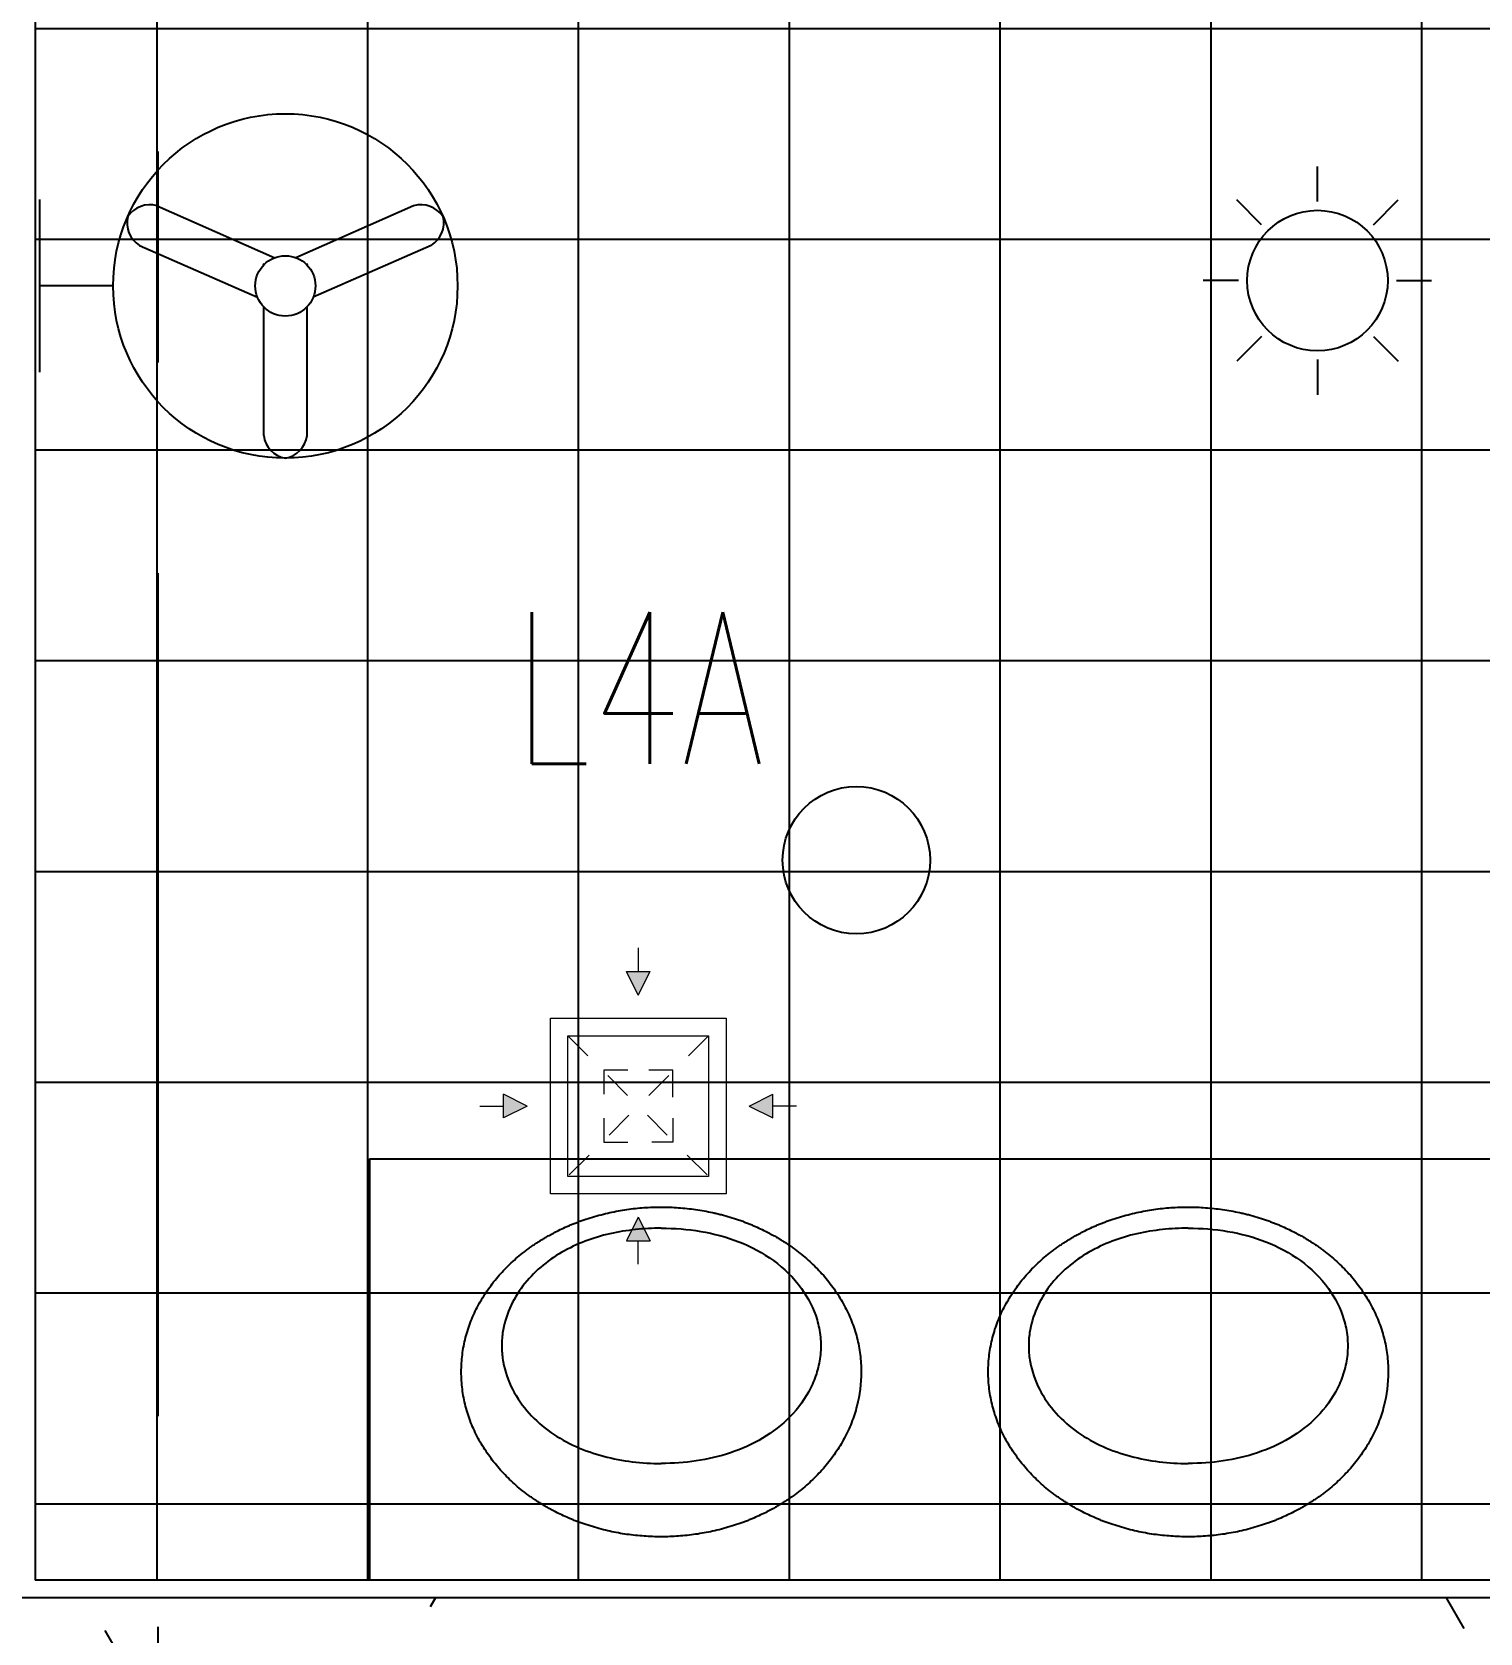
# Model space of a CAD drawing. Header units: millimetres. Extents: x -92759 to 184353, y -15225 to 86714.
# Drawn here: x 85322 to 87382, y 41491 to 43770 of the extents above; entities that cross this region are included whole.
import ezdxf

# ---------------------------------------------------------------- set-up
doc = ezdxf.new("R2010")
doc.units = ezdxf.units.MM
doc.linetypes.add('Aligning Line', pattern=[3.2004, 1.6002, -1.6002])
doc.linetypes.add('IDA - Grid Line', pattern=[2100, 1200, -300, 300, -300])
for name, color, linetype in [('0-1', 9, 'Continuous'), ('0-L4A', 1, 'Continuous'), ('A-_FLORPATT_H-1', 9, 'Continuous'), ('A-_WALL----_E', 8, 'Continuous'), ('A-_WALL----_H-1', 9, 'Continuous'), ('A-_WALLPRTN_E', 8, 'Continuous'), ('E-legend', 1, 'Continuous'), ('M-_SANIFIXR_E', 9, 'Continuous')]:
    doc.layers.add(name, color=color, linetype=linetype)
for name, color, linetype, true_color in [('A-_DETA----_ED-2', 1, 'Continuous', 0xff0000), ('E-_FIREALAM_E-1', 1, 'Continuous', 0xff0000), ('S-_ANOTGRID_E-1', 9, 'IDA - Grid Line', 0x808080)]:
    doc.layers.add(name, color=color, linetype=linetype, true_color=true_color)
doc.layers.add('M-ACMV_EAG', color=7, linetype='Continuous', lineweight=25, true_color=0x999900)
doc.layers.add('M-ACMV_FCU-1', color=86, linetype='Continuous', lineweight=9)
doc.styles.add('Simplex', font='simplex_.ttf', dxfattribs={"width": 0.7, "height": 450})

# ---------------------------------------------------------------- blocks, each defined once
blk = doc.blocks.new('IDA - Strobe Light - IDA - Strobe Light-8826107-BLK8_RHH_2ND STOREY PLAN')
at = {"layer": 'A-_DETA----_ED-2'}
for p, q in [((0, 312.5), (0, 362.5)), ((-79.5, 279.5), (-114.9, 314.9)), ((79.5, 279.5), (114.9, 314.9)), ((-112.5, 200), (-162.5, 200)), ((112.5, 200), (162.5, 200)), ((-79.5, 120.5), (-114.9, 85.1)), ((79.5, 120.5), (114.9, 85.1)), ((0, 87.5), (0, 37.5))]:
    blk.add_line(p, q, dxfattribs=at)
blk.add_circle((0, 200), 100, dxfattribs=at)
blk = doc.blocks.new('A$C3019c3af')
at = {"layer": 'A-_FLORPATT_H-1'}
h = blk.add_hatch(dxfattribs=at)
h.set_pattern_fill('FP_20', color=256, style=0, pattern_type=2)
h.set_pattern_definition([(0, (4499.36, 12875), (0, 300), []), (90, (4499.36, 12875), (-300, 2e-14), [])])
h.paths.add_polyline_path([(2625, 8825), (5425, 8825), (5425, 9725), (5575, 9725), (5575, 8825), (7375, 8825), (7375, 11875), (7175, 11875), (7175, 12525), (7375, 12525), (7375, 12875), (4525, 12875), (4525, 11075), (4375, 11075), (4375, 12875), (3252, 12875), (3252, 11839), (3207, 11839), (3207, 12875), (2625, 12875), (2626, 12525), (3125, 12525), (3125, 11875), (2625, 11875), (2625, 8842.8)])
at = {"layer": 'A-_WALL----_H-1'}
h = blk.add_hatch(dxfattribs=at)
h.set_pattern_fill('FP_8', color=256, style=0, pattern_type=2)
h.set_pattern_definition([(0, (-11670.95, 40338.29), (609.6, 152.4), [50.292, -406.908, 50.292, -406.908, -2438.4]), (0, (-11670.95, 40338.29), (609.6, 152.4), [-914.4, 50.292, -864.108, 50.292, -406.908, -1066.8]), (0, (-11670.95, 40338.29), (609.6, 152.4), [-2286, 50.292, -254.508, 50.292, -711.708]), (120, (-11442.35, 40414.49), (-436.7823, 451.7291), [50.292, -406.908, 50.292, -406.908, -2438.4]), (120, (-11442.35, 40414.49), (-436.7823, 451.7291), [-914.4, 50.292, -864.108, 50.292, -406.908, -1066.8]), (120, (-11442.35, 40414.49), (-436.7823, 451.7291), [-2286, 50.292, -254.508, 50.292, -711.708]), (240, (-11366.15, 40719.29), (-172.8177, -604.1291), [50.292, -406.908, 50.292, -406.908, -2438.4]), (240, (-11366.15, 40719.29), (-172.8177, -604.1291), [-914.4, 50.292, -864.108, 50.292, -406.908, -1066.8]), (240, (-11366.15, 40719.29), (-172.8177, -604.1291), [-2286, 50.292, -254.508, 50.292, -711.708])])
h.paths.add_polyline_path([(7400, 8700), (7400, 8800), (2600, 8800), (2600, 8700), (7375, 8700)])
at = {"layer": 'A-_WALL----_E'}
blk.add_line((5450, 8800), (2600, 8800), dxfattribs=at)
at = {"layer": 'A-_WALLPRTN_E'}
for p in [(2625, 11875), (5425, 8825)]:
    blk.add_line(p, (2625, 8825), dxfattribs=at)
at = {"layer": 'M-_SANIFIXR_E'}
for p, q in [((3101, 9425), (3101, 8825)), ((3101, 9425), (5425, 9425)), ((5425, 8825), (3101, 8825))]:
    blk.add_line(p, q, dxfattribs=at)
for points, knots in [([(3231.4, 9121.6), (3231.4, 9129.8), (3232.4, 9146.2), (3237.1, 9170.6), (3244.7, 9194), (3255.1, 9216.4), (3268, 9237.5), (3280.5, 9253.8), (3291.5, 9266), (3300.1, 9274.7), (3309.2, 9283), (3317.1, 9289.6), (3323.6, 9294.6), (3328.7, 9298.3), (3332.9, 9301.3), (3336.2, 9303.6), (3338.7, 9305.2), (3341.1, 9306.8), (3344, 9308.6), (3347.4, 9310.7), (3351.2, 9313), (3354.9, 9315.1), (3358.1, 9316.9), (3361.7, 9318.8), (3367, 9321.6), (3374.4, 9325.3), (3382.6, 9329), (3389.4, 9331.8), (3394.7, 9333.9), (3400.1, 9336), (3407.8, 9338.7), (3417.9, 9342), (3430.5, 9345.5), (3442.9, 9348.5), (3455, 9350.9), (3467.1, 9352.9), (3479.2, 9354.4), (3495.5, 9355.9), (3516, 9356.6), (3540.6, 9355.7), (3560.9, 9353.5), (3577.1, 9350.9), (3587.1, 9348.9), (3595.3, 9347), (3603.7, 9345), (3614.1, 9342), (3624.3, 9338.7), (3632, 9336), (3637.4, 9333.9), (3642.6, 9331.8), (3649.5, 9329), (3657.6, 9325.3), (3665, 9321.6), (3670.3, 9318.9), (3674, 9316.9), (3677.2, 9315.1), (3680.8, 9313), (3684.7, 9310.7), (3688.1, 9308.6), (3691, 9306.8), (3693.3, 9305.2), (3695.8, 9303.6), (3699.2, 9301.3), (3703.4, 9298.3), (3708.4, 9294.6), (3714.9, 9289.6), (3722.8, 9283), (3731.9, 9274.7), (3740.6, 9266), (3751.6, 9253.8), (3764.1, 9237.5), (3776.9, 9216.5), (3787.3, 9194), (3795, 9170.6), (3799.6, 9146.3), (3800.7, 9129.8), (3800.7, 9121.6)], [-1, -1, -1, -1, -0.962963, -0.925926, -0.888889, -0.851852, -0.814815, -0.777778, -0.759259, -0.740741, -0.722222, -0.703704, -0.694444, -0.685185, -0.675926, -0.671296, -0.666667, -0.662037, -0.657407, -0.648148, -0.638889, -0.634259, -0.62963, -0.625, -0.62037, -0.611111, -0.601852, -0.597222, -0.592593, -0.587963, -0.583333, -0.574074, -0.564815, -0.555556, -0.546296, -0.537037, -0.527778, -0.518519, -0.5, -0.481481, -0.462963, -0.453704, -0.444444, -0.439815, -0.435185, -0.425926, -0.416667, -0.412037, -0.407407, -0.402778, -0.398148, -0.388889, -0.37963, -0.375, -0.37037, -0.365741, -0.361111, -0.351852, -0.342593, -0.337963, -0.333333, -0.328704, -0.324074, -0.314815, -0.305556, -0.296296, -0.277778, -0.259259, -0.240741, -0.222222, -0.185185, -0.148148, -0.111111, -0.074074, -0.037037, 0, 0, 0, 0]), ([(3981.4, 9121.6), (3981.4, 9129.8), (3982.4, 9146.2), (3987.1, 9170.6), (3994.7, 9194), (4005.1, 9216.4), (4018, 9237.5), (4030.5, 9253.8), (4041.5, 9266), (4050.1, 9274.7), (4059.2, 9283), (4067.1, 9289.6), (4073.6, 9294.6), (4078.7, 9298.3), (4082.9, 9301.3), (4086.2, 9303.6), (4088.7, 9305.2), (4091.1, 9306.8), (4094, 9308.6), (4097.4, 9310.7), (4101.2, 9313), (4104.9, 9315.1), (4108.1, 9316.9), (4111.7, 9318.8), (4117, 9321.6), (4124.4, 9325.3), (4132.6, 9329), (4139.4, 9331.8), (4144.7, 9333.9), (4150.1, 9336), (4157.8, 9338.7), (4167.9, 9342), (4180.5, 9345.5), (4192.9, 9348.5), (4205, 9350.9), (4217.1, 9352.9), (4229.2, 9354.4), (4245.5, 9355.9), (4266, 9356.6), (4290.6, 9355.7), (4310.9, 9353.5), (4327.1, 9350.9), (4337.1, 9348.9), (4345.3, 9347), (4353.7, 9345), (4364.1, 9342), (4374.3, 9338.7), (4382, 9336), (4387.4, 9333.9), (4392.6, 9331.8), (4399.5, 9329), (4407.6, 9325.3), (4415, 9321.6), (4420.3, 9318.9), (4424, 9316.9), (4427.2, 9315.1), (4430.8, 9313), (4434.7, 9310.7), (4438.1, 9308.6), (4441, 9306.8), (4443.3, 9305.2), (4445.8, 9303.6), (4449.2, 9301.3), (4453.4, 9298.3), (4458.4, 9294.6), (4464.9, 9289.6), (4472.8, 9283), (4481.9, 9274.7), (4490.6, 9266), (4501.6, 9253.8), (4514.1, 9237.5), (4526.9, 9216.5), (4537.3, 9194), (4545, 9170.6), (4549.6, 9146.3), (4550.7, 9129.8), (4550.7, 9121.6)], [-1, -1, -1, -1, -0.962963, -0.925926, -0.888889, -0.851852, -0.814815, -0.777778, -0.759259, -0.740741, -0.722222, -0.703704, -0.694444, -0.685185, -0.675926, -0.671296, -0.666667, -0.662037, -0.657407, -0.648148, -0.638889, -0.634259, -0.62963, -0.625, -0.62037, -0.611111, -0.601852, -0.597222, -0.592593, -0.587963, -0.583333, -0.574074, -0.564815, -0.555556, -0.546296, -0.537037, -0.527778, -0.518519, -0.5, -0.481481, -0.462963, -0.453704, -0.444444, -0.439815, -0.435185, -0.425926, -0.416667, -0.412037, -0.407407, -0.402778, -0.398148, -0.388889, -0.37963, -0.375, -0.37037, -0.365741, -0.361111, -0.351852, -0.342593, -0.337963, -0.333333, -0.328704, -0.324074, -0.314815, -0.305556, -0.296296, -0.277778, -0.259259, -0.240741, -0.222222, -0.185185, -0.148148, -0.111111, -0.074074, -0.037037, 0, 0, 0, 0]), ([(3516, 9326.2), (3503.8, 9326.2), (3479.2, 9324.9), (3442.8, 9319), (3407.4, 9308.5), (3374, 9292.8), (3343.7, 9271.6), (3318.1, 9244.9), (3299, 9213.1), (3290.1, 9182.6), (3288.4, 9156.5), (3291.2, 9128.9), (3302.7, 9096), (3326.7, 9061.8), (3358.2, 9034.4), (3394.5, 9014.2), (3433.8, 9000.6), (3474.6, 8993), (3502.2, 8991.3), (3516, 8991.3)], [0, 0, 0, 0, 0.058824, 0.117647, 0.176471, 0.235294, 0.294118, 0.352941, 0.411765, 0.470588, 0.503676, 0.536765, 0.602941, 0.669118, 0.735294, 0.801471, 0.867647, 0.933824, 1, 1, 1, 1]), ([(3516, 9326.2), (3534.8, 9326.2), (3572.4, 9323.3), (3627.1, 9308.9), (3677.3, 9282.3), (3716.7, 9243.9), (3736.8, 9204.3), (3743.3, 9171.4), (3743.3, 9146.2), (3738.4, 9121.5), (3726, 9090.4), (3701.1, 9056.3), (3661.1, 9025.5), (3615.1, 9005), (3566.1, 8993.7), (3532.7, 8991.3), (3516, 8991.3)], [-1, -1, -1, -1, -0.91, -0.82, -0.73, -0.64, -0.56, -0.52, -0.48, -0.44, -0.4, -0.32, -0.24, -0.16, -0.08, 0, 0, 0, 0]), ([(4266, 9326.2), (4253.8, 9326.2), (4229.2, 9324.9), (4192.8, 9319), (4157.4, 9308.5), (4124, 9292.8), (4093.7, 9271.6), (4068.1, 9244.9), (4049, 9213.1), (4040.1, 9182.6), (4038.4, 9156.5), (4041.2, 9128.9), (4052.7, 9096), (4076.7, 9061.8), (4108.2, 9034.4), (4144.5, 9014.2), (4183.8, 9000.6), (4224.6, 8993), (4252.2, 8991.3), (4266, 8991.3)], [0, 0, 0, 0, 0.058824, 0.117647, 0.176471, 0.235294, 0.294118, 0.352941, 0.411765, 0.470588, 0.503676, 0.536765, 0.602941, 0.669118, 0.735294, 0.801471, 0.867647, 0.933824, 1, 1, 1, 1]), ([(4266, 9326.2), (4284.8, 9326.2), (4322.4, 9323.3), (4377.1, 9308.9), (4427.3, 9282.3), (4466.7, 9243.9), (4486.8, 9204.3), (4493.3, 9171.4), (4493.3, 9146.2), (4488.4, 9121.5), (4476, 9090.4), (4451.1, 9056.3), (4411.1, 9025.5), (4365.1, 9005), (4316.1, 8993.7), (4282.7, 8991.3), (4266, 8991.3)], [-1, -1, -1, -1, -0.91, -0.82, -0.73, -0.64, -0.56, -0.52, -0.48, -0.44, -0.4, -0.32, -0.24, -0.16, -0.08, 0, 0, 0, 0]), ([(3800.7, 9121.6), (3800.7, 9105.2), (3797.5, 9080.5), (3787.3, 9049.2), (3777, 9026.8), (3764.1, 9005.8), (3751.6, 8989.5), (3740.6, 8977.3), (3731.9, 8968.5), (3722.8, 8960.2), (3714.9, 8953.7), (3708.4, 8948.6), (3703.4, 8944.9), (3699.2, 8942), (3695.8, 8939.7), (3693.3, 8938), (3691, 8936.5), (3688.1, 8934.7), (3684.7, 8932.6), (3680.9, 8930.3), (3677.2, 8928.2), (3674, 8926.4), (3670.3, 8924.4), (3665, 8921.6), (3657.6, 8918), (3649.5, 8914.3), (3642.6, 8911.4), (3637.4, 8909.3), (3632, 8907.3), (3624.3, 8904.6), (3614.2, 8901.3), (3601.5, 8897.7), (3589.1, 8894.8), (3577.1, 8892.4), (3560.9, 8889.7), (3540.6, 8887.6), (3516, 8886.7), (3491.4, 8887.6), (3471.2, 8889.7), (3455, 8892.3), (3442.9, 8894.8), (3430.5, 8897.7), (3417.9, 8901.3), (3407.8, 8904.6), (3400.1, 8907.3), (3394.7, 8909.3), (3389.4, 8911.4), (3382.6, 8914.3), (3374.4, 8918), (3367, 8921.6), (3361.7, 8924.4), (3358.1, 8926.4), (3354.9, 8928.2), (3351.2, 8930.3), (3347.4, 8932.6), (3344, 8934.7), (3341.1, 8936.5), (3338.7, 8938), (3336.2, 8939.7), (3332.9, 8942), (3328.7, 8944.9), (3323.6, 8948.6), (3317.1, 8953.7), (3309.2, 8960.2), (3300.1, 8968.5), (3291.5, 8977.3), (3280.5, 8989.5), (3268, 9005.8), (3255.1, 9026.8), (3244.7, 9049.2), (3237.1, 9072.7), (3232.4, 9097), (3231.4, 9113.4), (3231.4, 9121.6)], [-1, -1, -1, -1, -0.925926, -0.888889, -0.851852, -0.814815, -0.777778, -0.759259, -0.740741, -0.722222, -0.703704, -0.694444, -0.685185, -0.675926, -0.671296, -0.666667, -0.662037, -0.657407, -0.648148, -0.638889, -0.634259, -0.62963, -0.625, -0.62037, -0.611111, -0.601852, -0.597222, -0.592593, -0.587963, -0.583333, -0.574074, -0.564815, -0.555556, -0.546296, -0.537037, -0.518519, -0.5, -0.481481, -0.462963, -0.453704, -0.444444, -0.435185, -0.425926, -0.416667, -0.412037, -0.407407, -0.402778, -0.398148, -0.388889, -0.37963, -0.375, -0.37037, -0.365741, -0.361111, -0.351852, -0.342593, -0.337963, -0.333333, -0.328704, -0.324074, -0.314815, -0.305556, -0.296296, -0.277778, -0.259259, -0.240741, -0.222222, -0.185185, -0.148148, -0.111111, -0.074074, -0.037037, 0, 0, 0, 0]), ([(4550.7, 9121.6), (4550.7, 9105.2), (4547.5, 9080.5), (4537.3, 9049.2), (4527, 9026.8), (4514.1, 9005.8), (4501.6, 8989.5), (4490.6, 8977.3), (4481.9, 8968.5), (4472.8, 8960.2), (4464.9, 8953.7), (4458.4, 8948.6), (4453.4, 8944.9), (4449.2, 8942), (4445.8, 8939.7), (4443.3, 8938), (4441, 8936.5), (4438.1, 8934.7), (4434.7, 8932.6), (4430.9, 8930.3), (4427.2, 8928.2), (4424, 8926.4), (4420.3, 8924.4), (4415, 8921.6), (4407.6, 8918), (4399.5, 8914.3), (4392.6, 8911.4), (4387.4, 8909.3), (4382, 8907.3), (4374.3, 8904.6), (4364.2, 8901.3), (4351.5, 8897.7), (4339.1, 8894.8), (4327.1, 8892.4), (4310.9, 8889.7), (4290.6, 8887.6), (4266, 8886.7), (4241.4, 8887.6), (4221.2, 8889.7), (4205, 8892.3), (4192.9, 8894.8), (4180.5, 8897.7), (4167.9, 8901.3), (4157.8, 8904.6), (4150.1, 8907.3), (4144.7, 8909.3), (4139.4, 8911.4), (4132.6, 8914.3), (4124.4, 8918), (4117, 8921.6), (4111.7, 8924.4), (4108.1, 8926.4), (4104.9, 8928.2), (4101.2, 8930.3), (4097.4, 8932.6), (4094, 8934.7), (4091.1, 8936.5), (4088.7, 8938), (4086.2, 8939.7), (4082.9, 8942), (4078.7, 8944.9), (4073.6, 8948.6), (4067.1, 8953.7), (4059.2, 8960.2), (4050.1, 8968.5), (4041.5, 8977.3), (4030.5, 8989.5), (4018, 9005.8), (4005.1, 9026.8), (3994.7, 9049.2), (3987.1, 9072.7), (3982.4, 9097), (3981.4, 9113.4), (3981.4, 9121.6)], [-1, -1, -1, -1, -0.925926, -0.888889, -0.851852, -0.814815, -0.777778, -0.759259, -0.740741, -0.722222, -0.703704, -0.694444, -0.685185, -0.675926, -0.671296, -0.666667, -0.662037, -0.657407, -0.648148, -0.638889, -0.634259, -0.62963, -0.625, -0.62037, -0.611111, -0.601852, -0.597222, -0.592593, -0.587963, -0.583333, -0.574074, -0.564815, -0.555556, -0.546296, -0.537037, -0.518519, -0.5, -0.481481, -0.462963, -0.453704, -0.444444, -0.435185, -0.425926, -0.416667, -0.412037, -0.407407, -0.402778, -0.398148, -0.388889, -0.37963, -0.375, -0.37037, -0.365741, -0.361111, -0.351852, -0.342593, -0.337963, -0.333333, -0.328704, -0.324074, -0.314815, -0.305556, -0.296296, -0.277778, -0.259259, -0.240741, -0.222222, -0.185185, -0.148148, -0.111111, -0.074074, -0.037037, 0, 0, 0, 0])]:
    blk.add_open_spline(points, degree=3, knots=knots, dxfattribs=at)
at = {"layer": 'S-_ANOTGRID_E-1'}
blk.add_line((2800, -20341.4), (2800, 52351.8), dxfattribs=at)
at = {"layer": 'E-_FIREALAM_E-1', "rotation": 180}
blk.add_blockref('IDA - Strobe Light - IDA - Strobe Light-8826107-BLK8_RHH_2ND STOREY PLAN', (4450, 10875), dxfattribs=at)
blk = doc.blocks.new('L4A')
at = {"layer": 'E-legend', "lineweight": 25}
blk.add_circle((-125762, -60174.4), 104.9, dxfattribs=at)
at = {"layer": 'E-legend', "lineweight": 25, "style": 'Simplex', "width": 0.7}
blk.add_text('L4A', height=215.69, dxfattribs=at).set_placement((-126249.9, -60037.3))
blk = doc.blocks.new('wall fan - 400mm')
at = {"layer": 'E-legend', "lineweight": 25}
for p, q in [((-440433.1, 372260.2), (-440359.3, 372092.5)), ((-440489.5, 372235.3), (-440415.7, 372067.6)), ((-440162.4, 372083.6), (-440345.6, 372083.6)), ((-440489.5, 371870.1), (-440415.7, 372037.9)), ((-440433.1, 371845.3), (-440359.3, 372013)), ((-440162.4, 372021.9), (-440345.6, 372021.9)), ((-440375.5, 371807.6), (-440375.5, 371702.6)), ((-440498.3, 371702.6), (-440252.6, 371702.6))]:
    blk.add_line(p, q, dxfattribs=at)
for radius in [245.1, 42.9]:
    blk.add_circle((-440375.5, 372052.7), radius, dxfattribs=at)
for centre, start, end in [((-440453.5, 372245.8), 123.5639, 196.2142), ((-440465.2, 372240.7), 31.3114, 103.9618), ((-440369.1, 372089.7), 187.5486, 190.5247), ((-440338.5, 372046.4), 97.5486, 100.5247), ((-440381.9, 372089.7), 349.4753, 352.4514), ((-440167.3, 372046.4), 9.8011, 82.4514), ((-440167.3, 372059.1), 277.5486, 350.1989), ((-440369.1, 372015.7), 169.4753, 172.4514), ((-440338.5, 372059.1), 259.4753, 262.4514), ((-440381.9, 372015.7), 7.5486, 10.5247), ((-440453.5, 371859.7), 163.7858, 236.4361), ((-440465.2, 371864.8), 256.0382, 328.6886)]:
    blk.add_arc(centre, 37.5, start, end, dxfattribs=at)
blk = doc.blocks.new('EL_B8_L2_R4')
at = {"color": 0, "linetype": 'ByBlock', "lineweight": 0, "rotation": 270}
blk.add_blockref('wall fan - 400mm', (-376671.7, -476308.1), dxfattribs=at)
at = {"layer": '0-L4A'}
blk.add_blockref('L4A', (121955.7, 23424.4), dxfattribs=at)
blk = doc.blocks.new('A$C8e78aa09')
at = {"layer": 'M-ACMV_EAG', "lineweight": 5}
h = blk.add_hatch(color=256, dxfattribs=at)
h.dxf.hatch_style = 1
h.paths.add_polyline_path([(16.8, 191.6), (-16.8, 191.6), (0, 158)])
h = blk.add_hatch(color=256, dxfattribs=at)
h.dxf.hatch_style = 1
h.paths.add_polyline_path([(-191.6, 16.8), (-191.6, -16.8), (-158, 0)])
h = blk.add_hatch(color=256, dxfattribs=at)
h.dxf.hatch_style = 1
h.paths.add_polyline_path([(158, 0), (191.6, -16.8), (191.6, 16.8)])
h = blk.add_hatch(color=256, dxfattribs=at)
h.dxf.hatch_style = 1
h.paths.add_polyline_path([(0, -158), (-16.8, -191.6), (16.8, -191.6)])
for p, q in [((0, 225.2), (0, 191.6)), ((-16.8, 191.6), (16.8, 191.6)), ((0, 158), (-16.8, 191.6)), ((-16.8, 191.6), (16.8, 191.6)), ((0, 158), (16.8, 191.6)), ((-225.2, 0), (-191.6, 0)), ((-191.6, -16.8), (-191.6, 16.8)), ((-158, 0), (-191.6, 16.8)), ((-191.6, -16.8), (-191.6, 16.8)), ((-158, 0), (-191.6, -16.8)), ((158, 0), (191.6, 16.8)), ((158, 0), (191.6, -16.8)), ((191.6, -16.8), (191.6, 16.8)), ((191.6, -16.8), (191.6, 16.8)), ((225.2, 0), (191.6, 0)), ((0, -158), (-16.8, -191.6)), ((0, -158), (16.8, -191.6)), ((-16.8, -191.6), (16.8, -191.6)), ((-16.8, -191.6), (16.8, -191.6)), ((0, -225.2), (0, -191.6))]:
    blk.add_line(p, q, dxfattribs=at)
at = {"layer": 'M-ACMV_EAG', "linetype": 'Aligning Line', "lineweight": 5, "ltscale": 25}
for p, q in [((-100, 100), (100, -100)), ((100, 100), (-100, -100))]:
    blk.add_line(p, q, dxfattribs=at)
at = {"layer": 'M-ACMV_EAG', "lineweight": 5}
for points in [[(-125, 125), (125, 125), (125, -125), (-125, -125)], [(-100, 100), (100, 100), (100, -100), (-100, -100)]]:
    blk.add_lwpolyline(points, close=True, dxfattribs=at)
for points in [[(-14.9, 51.2), (-49.1, 51.2), (-49.1, 17.1)], [(49.1, 12.8), (49.1, 51.2), (14.9, 51.2)], [(-49.1, -17.1), (-49.1, -51.2), (-14.9, -51.2)], [(49.1, -17.1), (49.1, -51.2), (19.2, -51.2)]]:
    blk.add_lwpolyline(points, dxfattribs=at)
blk = doc.blocks.new('ACMV_B8_L2')
at = {"layer": 'M-ACMV_EAG', "lineweight": 5}
blk.add_blockref('A$C8e78aa09', (146847.9, -63474.7), dxfattribs=at)

msp = doc.modelspace()

# ---------------------------------------------------------------- block references
at = {"layer": '0-1'}
msp.add_blockref('A$C3019c3af', (82701.1, 32741.2), dxfattribs=at)
at = {"layer": 'E-legend', "color": 7}
msp.add_blockref('EL_B8_L2_R4', (90301.1, 79341.2), dxfattribs=at)
at = {"layer": 'M-ACMV_FCU-1'}
msp.add_blockref('ACMV_B8_L2', (-60663.6, 105715.9), dxfattribs=at)

doc.saveas('drawing.dxf')
